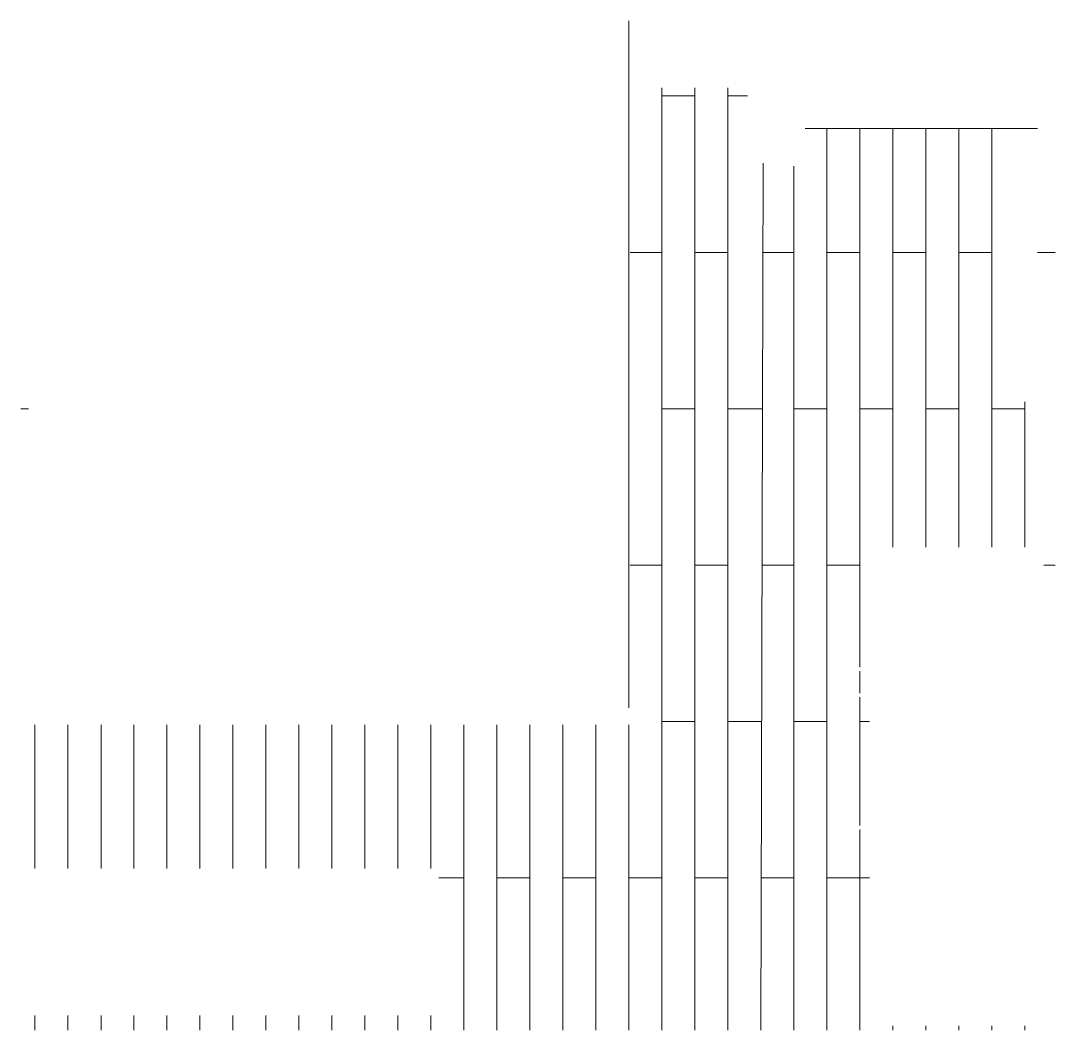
# Model space of a CAD drawing. Header units: millimetres. Extents: x 990 to 5684, y 331 to 3337.
# Drawn here: x 5381.8 to 5684.4, y 1551.4 to 1846.7 of the extents above; entities that cross this region are included whole.
import ezdxf

# ---------------------------------------------------------------- set-up
doc = ezdxf.new("R2010")
doc.units = ezdxf.units.MM
doc.layers.add('A-FURN', color=8, linetype='Continuous', lineweight=18)

msp = doc.modelspace()

# ---------------------------------------------------------------- linework, layer by layer
at = {"layer": 'A-FURN', "color": 251, "true_color": 0x636466}
for p, q in [((5559.66, 1846.69), (5559.66, 1645.69)), ((5569.31, 1827.07), (5569.31, 1551.37)), ((5578.96, 1827.07), (5578.96, 1551.37)), ((5588.61, 1827.07), (5588.61, 1551.37)), ((5578.96, 1824.67), (5569.31, 1824.67)), ((5594.41, 1824.67), (5588.61, 1824.67)), ((5611.26, 1815.17), (5679.21, 1815.17)), ((5617.61, 1815.17), (5617.61, 1551.37)), ((5627.21, 1815.17), (5627.21, 1657.59)), ((5636.86, 1815.17), (5636.86, 1692.69)), ((5646.51, 1815.17), (5646.51, 1692.69)), ((5656.16, 1815.17), (5656.16, 1692.69)), ((5665.81, 1815.17), (5665.81, 1692.69)), ((5598.92, 1804.97), (5598.26, 1551.37)), ((5607.91, 1804.17), (5607.91, 1551.37)), ((5569.31, 1778.87), (5560.07, 1778.87)), ((5588.61, 1778.87), (5578.96, 1778.87)), ((5607.91, 1778.87), (5598.85, 1778.87)), ((5627.21, 1778.87), (5617.61, 1778.87)), ((5646.51, 1778.87), (5636.86, 1778.87)), ((5665.81, 1778.87), (5656.16, 1778.87)), ((5684.41, 1778.87), (5679.21, 1778.87)), ((5675.46, 1735.17), (5675.46, 1692.69)), ((5384.07, 1733.17), (5381.81, 1733.17)), ((5578.96, 1733.17), (5569.31, 1733.17)), ((5598.73, 1733.17), (5588.61, 1733.17)), ((5617.61, 1733.17), (5607.91, 1733.17)), ((5636.86, 1733.17), (5627.21, 1733.17)), ((5656.16, 1733.17), (5646.51, 1733.17)), ((5675.46, 1733.17), (5665.81, 1733.17)), ((5569.31, 1687.47), (5560.07, 1687.47)), ((5588.61, 1687.47), (5578.96, 1687.47)), ((5607.91, 1687.47), (5598.61, 1687.47)), ((5627.21, 1687.47), (5617.61, 1687.47)), ((5684.41, 1687.47), (5681.07, 1687.47)), ((5627.21, 1656.39), (5627.21, 1649.99)), ((5627.21, 1648.79), (5627.21, 1611.29)), ((5385.96, 1640.69), (5385.96, 1598.73)), ((5395.61, 1640.69), (5395.61, 1598.73)), ((5405.31, 1640.69), (5405.31, 1598.73)), ((5414.91, 1640.69), (5414.91, 1598.73)), ((5424.56, 1640.69), (5424.56, 1598.73)), ((5434.21, 1640.69), (5434.21, 1598.73)), ((5443.86, 1640.69), (5443.86, 1598.73)), ((5453.51, 1640.69), (5453.51, 1598.73)), ((5463.16, 1640.69), (5463.16, 1598.73)), ((5472.81, 1640.69), (5472.81, 1598.73)), ((5482.46, 1640.69), (5482.46, 1598.73)), ((5492.11, 1640.69), (5492.11, 1598.73)), ((5501.76, 1640.69), (5501.76, 1598.73)), ((5511.46, 1640.69), (5511.46, 1551.37)), ((5521.06, 1640.69), (5521.06, 1551.37)), ((5530.71, 1640.69), (5530.71, 1551.37)), ((5540.36, 1640.69), (5540.36, 1551.37)), ((5550.01, 1640.69), (5550.01, 1551.37)), ((5559.66, 1640.69), (5559.66, 1551.37)), ((5578.96, 1641.67), (5569.31, 1641.67)), ((5598.49, 1641.67), (5588.61, 1641.67)), ((5617.61, 1641.67), (5607.91, 1641.67)), ((5630.07, 1641.67), (5627.21, 1641.67)), ((5627.21, 1610.09), (5627.21, 1551.37)), ((5511.46, 1595.97), (5504.07, 1595.97)), ((5530.71, 1595.97), (5521.06, 1595.97)), ((5550.01, 1595.97), (5540.36, 1595.97)), ((5569.31, 1595.97), (5559.66, 1595.97)), ((5588.61, 1595.97), (5578.96, 1595.97)), ((5607.91, 1595.97), (5598.37, 1595.97)), ((5630.07, 1595.97), (5617.61, 1595.97)), ((5385.96, 1555.73), (5385.96, 1551.37)), ((5395.61, 1555.73), (5395.61, 1551.37)), ((5405.31, 1555.73), (5405.31, 1551.37)), ((5414.91, 1555.73), (5414.91, 1551.37)), ((5424.56, 1555.73), (5424.56, 1551.37)), ((5434.21, 1555.73), (5434.21, 1551.37)), ((5443.86, 1555.73), (5443.86, 1551.37)), ((5453.51, 1555.73), (5453.51, 1551.37)), ((5463.16, 1555.73), (5463.16, 1551.37)), ((5472.81, 1555.73), (5472.81, 1551.37)), ((5482.46, 1555.73), (5482.46, 1551.37)), ((5492.11, 1555.73), (5492.11, 1551.37)), ((5501.76, 1555.73), (5501.76, 1551.37)), ((5636.86, 1552.69), (5636.86, 1551.37)), ((5646.51, 1552.69), (5646.51, 1551.37)), ((5656.16, 1552.69), (5656.16, 1551.37)), ((5665.81, 1552.69), (5665.81, 1551.37)), ((5675.46, 1552.69), (5675.46, 1551.37))]:
    msp.add_line(p, q, dxfattribs=at)

doc.saveas('drawing.dxf')
